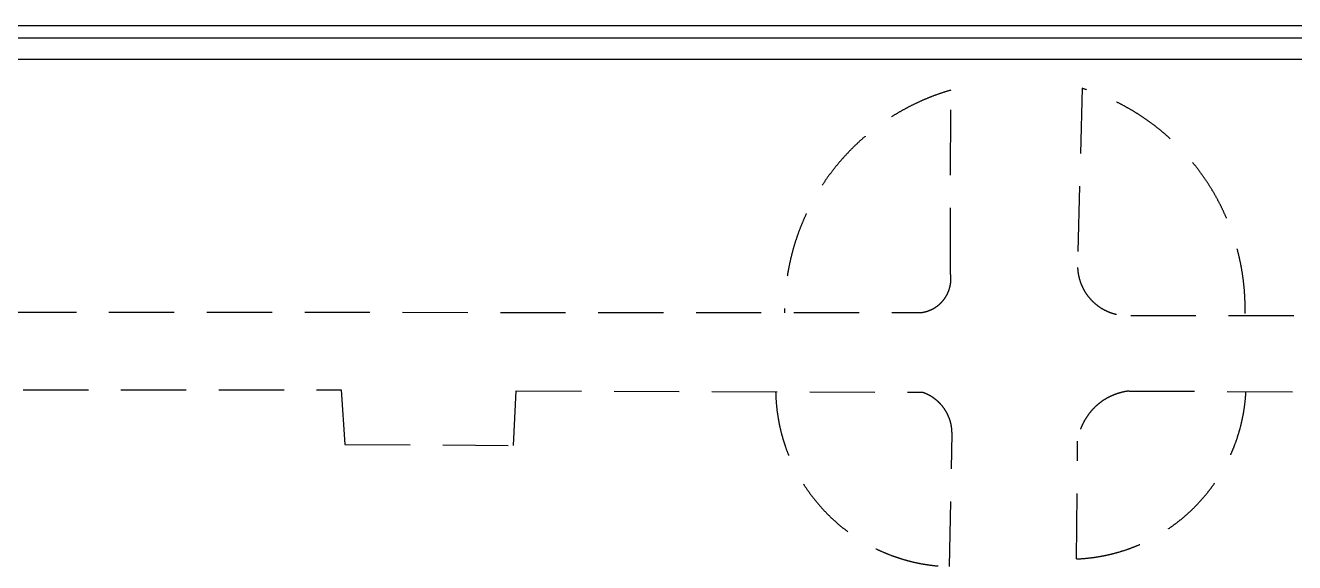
# Model space of a CAD drawing. Header units: centimetres. Extents: x -147 to 196535, y -264 to 83836.
# Drawn here: x 58651 to 108070, y 62939 to 83836 of the extents above; entities that cross this region are included whole.
import ezdxf

# ---------------------------------------------------------------- set-up
doc = ezdxf.new("R2010")
doc.units = ezdxf.units.CM
doc.header["$LTSCALE"] = 20
doc.linetypes.add('STRICHLINIE', pattern=[19.05, 12.7, -6.35])
doc.layers.add('VBW.LAYOUT', color=3, linetype='Continuous')
doc.layers.add('VBW.NutzungsartVersiegelt', color=9, linetype='STRICHLINIE')

msp = doc.modelspace()

# ---------------------------------------------------------------- linework, layer by layer
at = {"layer": 'Defpoints', "color": 10, "linetype": 'Continuous'}
msp.add_lwpolyline([(3926.2, 1612.9), (189606, 1612.9), (189606, 82504.8), (3926.2, 82504.8)], close=True, dxfattribs=at)
at = {"layer": 'VBW.LAYOUT', "color": 4}
msp.add_line((-146.9, 83835.9), (196535.4, 83835.9), dxfattribs=at)
at = {"layer": 'VBW.LAYOUT'}
msp.add_line((196035.4, 83335.9), (2353.1, 83335.9), dxfattribs=at)
at = {"layer": 'VBW.NutzungsartVersiegelt', "ltscale": 10}
for p, q in [((94668.5, 74201.4), (94679, 81315.6)), ((99795.2, 81388.4), (99619.6, 74412.4)), ((54285.6, 72686.5), (93497.7, 72662.9)), ((101688.7, 72550.6), (184317.6, 72539.9)), ((54751.9, 69667), (70948.5, 69660.4)), ((70948.5, 69660.4), (71092.8, 67535.1)), ((77652.9, 67499.1), (77759.3, 69623)), ((77759.3, 69623), (93566.3, 69564.9)), ((101633.6, 69613.9), (116453.9, 69548.1)), ((94635, 62782.3), (94730.2, 67966.2)), ((71092.8, 67535.1), (77652.9, 67499.1)), ((99583.4, 63082.8), (99616, 67665.3))]:
    msp.add_line(p, q, dxfattribs=at)
for centre, radius, start, end in [((97173.6, 72705.4), 8964.3, 106.15787, 180.31207), ((97158.2, 72798), 8986, 358.93093, 72.93461), ((93363.3, 73980), 1323.9, 275.82527, 9.62688), ((101567.9, 74497), 1950.1, 182.48476, 273.55328), ((94804.2, 69722.8), 6942.5, 181.13032, 268.60373), ((93047.8, 67964.4), 1682.3, 0.06248, 72.04979), ((99301.9, 69961.1), 6884, 272.34322, 356.94109), ((101884.5, 67335.3), 2292.4, 96.28373, 171.72237)]:
    msp.add_arc(centre, radius, start, end, dxfattribs=at)

doc.saveas('drawing.dxf')
